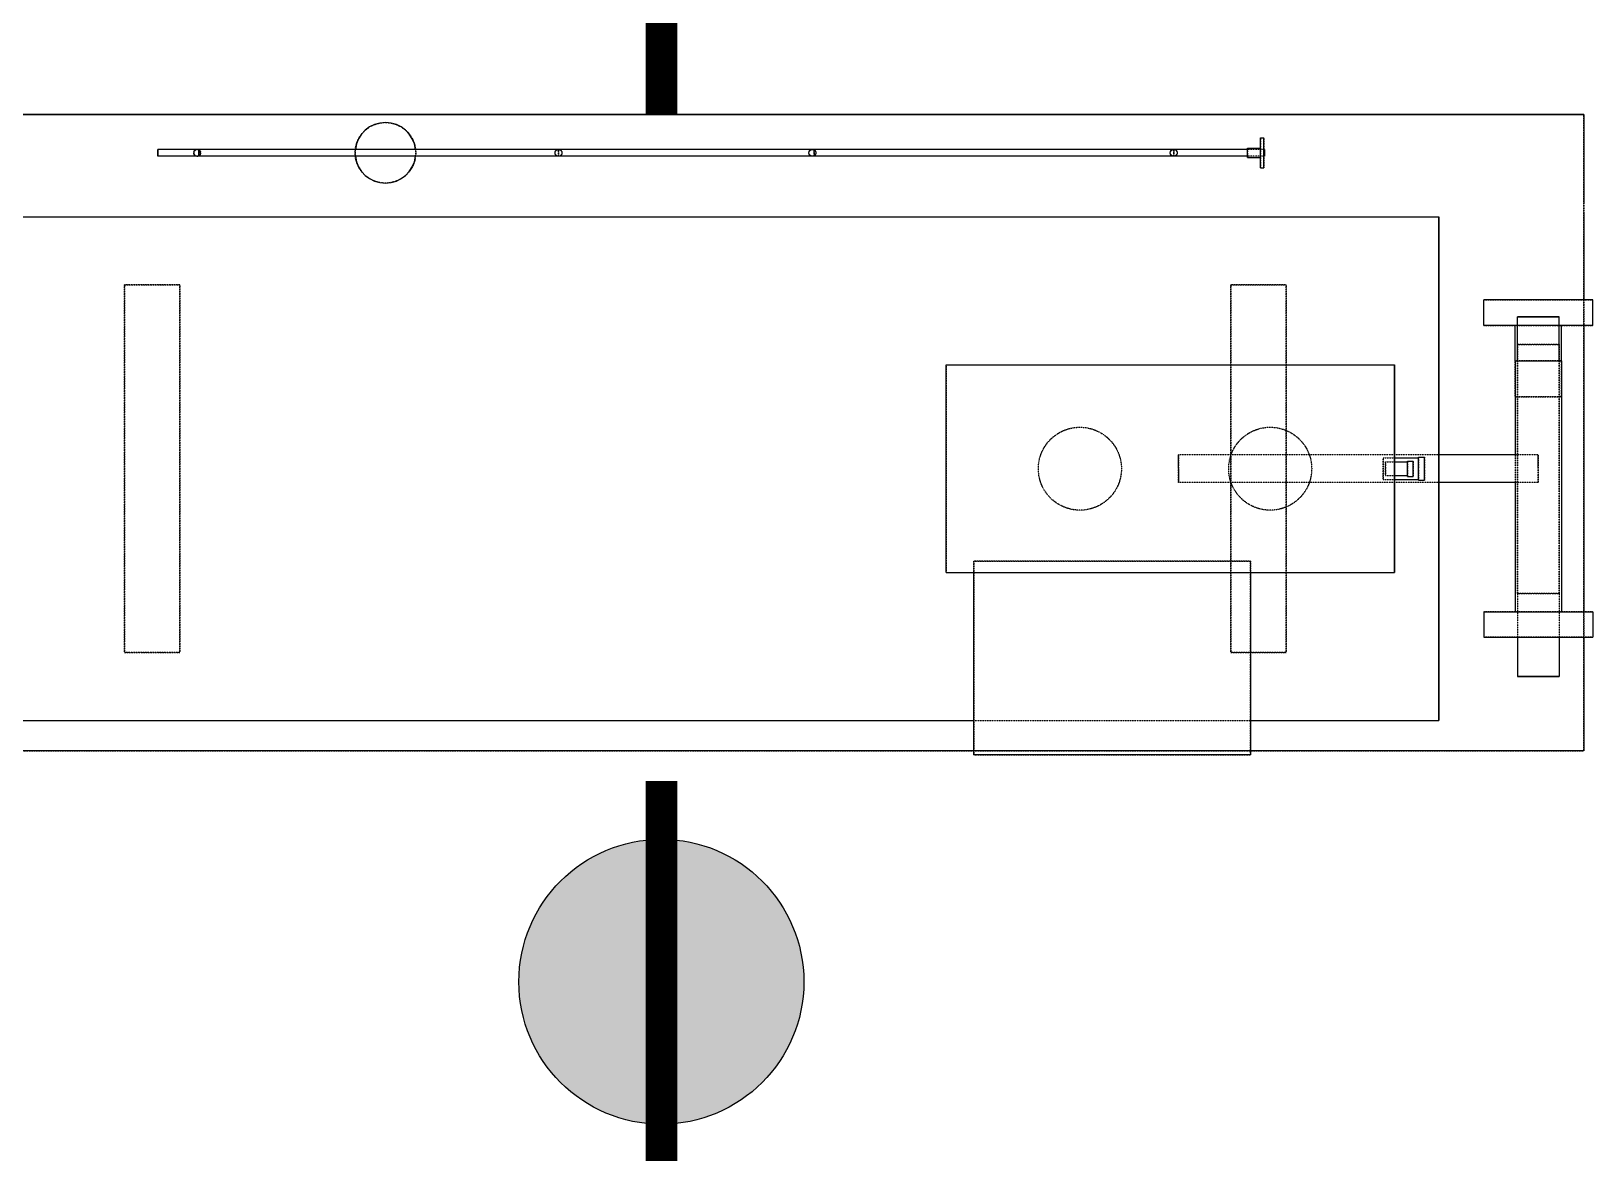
# Model space of a CAD drawing. Header units: inches. Extents: x 19 to 654008, y 34 to 210034.
# Drawn here: x 136510 to 141928, y 157089 to 160981 of the extents above; entities that cross this region are included whole.
import ezdxf

# ---------------------------------------------------------------- set-up
doc = ezdxf.new("R2010")
doc.units = ezdxf.units.IN
doc.header["$MEASUREMENT"] = 0
doc.linetypes.add('CABLEROUTEALL-EMBED 1_DWG$0$HIDDEN2', pattern=[0.1875, 0.125, -0.0625])
doc.layers.add('CABLEROUTEALL-EMBED 1_DWG$0$DwgTemplate', color=7, linetype='Continuous')
doc.layers.add('电气-接地设计-接地线', color=3, linetype='接地线')
doc.styles.add('EESLTYPE', font='TXT.shx')
doc.linetypes.add('接地线', pattern='A,500,["/",EESLTYPE,S=200,R=0,X=0,Y=-100],-200,60,-200', length=960)

# ---------------------------------------------------------------- blocks, each defined once
blk = doc.blocks.new('PTJD2')
at = {"linetype": 'Continuous'}
blk.add_hatch(color=0, dxfattribs=at).paths.add_polyline_path([(150, 0, 1), (-150, 0, 1)])
at = {"color": 0, "linetype": 'Continuous'}
blk.add_circle((0, 0), 150, dxfattribs=at)

msp = doc.modelspace()

# ---------------------------------------------------------------- linework, layer by layer
at = {"layer": 'CABLEROUTEALL-EMBED 1_DWG$0$DwgTemplate', "color": 252, "linetype": 'CABLEROUTEALL-EMBED 1_DWG$0$HIDDEN2'}
for p, q in [((141897.3, 160691.5), (135034, 160691.5)), ((141897.3, 160691.5), (135034, 160691.5)), ((141897.3, 158483.7), (141897.3, 160691.5)), ((141897.3, 158483.7), (141897.3, 160691.5)), ((140774.9, 160610.8), (140774.9, 160507.2)), ((140774.9, 160610.8), (140774.9, 160507.2)), ((140787.1, 160610.8), (140787.1, 160507.2)), ((140787.1, 160610.8), (140787.1, 160507.2)), ((136949, 160571), (136949, 160559)), ((136949, 160559), (136949, 160571)), ((136949, 160559), (136949, 160547)), ((136949, 160547), (136949, 160559)), ((137091.4, 160571), (137091.4, 160547)), ((137091.4, 160547), (137091.4, 160571)), ((138339.3, 160571), (137091.4, 160571)), ((138339.3, 160547), (137091.4, 160547)), ((138339.3, 160547), (138339.3, 160571)), ((138339.3, 160571), (138339.3, 160559)), ((138339.3, 160547), (138339.3, 160571)), ((138339.3, 160571), (138339.3, 160559)), ((138339.3, 160559), (138339.3, 160547)), ((138339.3, 160559), (138339.3, 160547)), ((139226, 160547), (139226, 160571)), ((139226, 160571), (139226, 160559)), ((139226, 160559), (139226, 160571)), ((139226, 160571), (139226, 160547)), ((140473.8, 160571), (139226, 160571)), ((139226, 160559), (139226, 160547)), ((139226, 160547), (139226, 160559)), ((140473.8, 160547), (139226, 160547)), ((140473.8, 160559), (140473.8, 160571)), ((140473.8, 160571), (140473.8, 160547)), ((140473.8, 160559), (140473.8, 160571)), ((140473.8, 160571), (140473.8, 160547)), ((140473.8, 160547), (140473.8, 160559)), ((140473.8, 160547), (140473.8, 160559)), ((140729.5, 160575), (140729.5, 160543)), ((140729.5, 160575), (140729.5, 160543)), ((140787.1, 160571), (140729.5, 160571)), ((140787.1, 160547), (140729.5, 160547)), ((140774.9, 160543), (140774.9, 160575)), ((140774.9, 160543), (140774.9, 160575)), ((140788.6, 160559), (140788.6, 160571)), ((140788.6, 160559), (140788.6, 160571)), ((140788.6, 160547), (140788.6, 160559)), ((140788.6, 160547), (140788.6, 160559)), ((141897.3, 160383.3), (141897.3, 160350.7)), ((141897.3, 160383.3), (141897.3, 160350.7)), ((141393.3, 158589.3), (141393.3, 160336.3)), ((141393.3, 160336.3), (141393.3, 158589.3)), ((136833.8, 160101.1), (136833.8, 158824.5)), ((136833.8, 160101.1), (136833.8, 158824.5)), ((137025.8, 160101.1), (136833.8, 160101.1)), ((137025.8, 160101.1), (136833.8, 160101.1)), ((136833.8, 160101.1), (137025.8, 160101.1)), ((136833.8, 160101.1), (137025.8, 160101.1)), ((136833.8, 158824.5), (136833.8, 160101.1)), ((136833.8, 158824.5), (136833.8, 160101.1)), ((137025.8, 160101.1), (137025.8, 158824.5)), ((137025.8, 160101.1), (137025.8, 158824.5)), ((137025.8, 158824.5), (137025.8, 160101.1)), ((137025.8, 158824.5), (137025.8, 160101.1)), ((140671.7, 160101.1), (140863.6, 160101.1)), ((140671.7, 160101.1), (140863.6, 160101.1)), ((140671.7, 158824.5), (140671.7, 160101.1)), ((140671.7, 158824.5), (140671.7, 160101.1)), ((140863.6, 160101.1), (140671.7, 160101.1)), ((140863.6, 160101.1), (140671.7, 160101.1)), ((140671.7, 160101.1), (140671.7, 158824.5)), ((140671.7, 160101.1), (140671.7, 158824.5)), ((140863.6, 158824.5), (140863.6, 160101.1)), ((140863.6, 158824.5), (140863.6, 160101.1)), ((140863.6, 160101.1), (140863.6, 158824.5)), ((140863.6, 160101.1), (140863.6, 158824.5)), ((141549.9, 160048.3), (141927.8, 160048.3)), ((141549.9, 160048.3), (141927.8, 160048.3)), ((141897.3, 160048.3), (141897.3, 159960)), ((141897.3, 160048.3), (141897.3, 159960)), ((141549.9, 159960), (141927.8, 159960)), ((141549.9, 159960), (141927.8, 159960)), ((141819.6, 159960), (141658.1, 159960)), ((141819.6, 159960), (141658.1, 159960)), ((141810.9, 159990.2), (141666.9, 159990.2)), ((141666.9, 159990.2), (141810.9, 159990.2)), ((141810.9, 159960), (141666.9, 159960)), ((141810.9, 159960), (141666.9, 159960)), ((141738.9, 159894.2), (141666.9, 159894.2)), ((141666.9, 159894.2), (141810.9, 159894.2)), ((141738.9, 159894.2), (141666.9, 159894.2)), ((141666.9, 159894.2), (141810.9, 159894.2)), ((141666.9, 159894.2), (141666.9, 159030.3)), ((141810.9, 159894.2), (141738.9, 159894.2)), ((141810.9, 159894.2), (141738.9, 159894.2)), ((141810.9, 159894.2), (141810.9, 159030.3)), ((141658.1, 159712.4), (141658.1, 159837.6)), ((141819.6, 159837.6), (141658.1, 159837.6)), ((141819.6, 159837.6), (141658.1, 159837.6)), ((141658.1, 159712.4), (141658.1, 159837.6)), ((141666.9, 159030.3), (141666.9, 159837.6)), ((141810.9, 159030.3), (141810.9, 159837.6)), ((141819.6, 159712.4), (141819.6, 159837.6)), ((141819.6, 159712.4), (141819.6, 159837.6)), ((139684.7, 159822.8), (139684.7, 159102.8)), ((139684.7, 159822.8), (139684.7, 159102.8)), ((141239.7, 159102.8), (141239.7, 159822.8)), ((141239.7, 159822.8), (141239.7, 159102.8)), ((141658.1, 159712.4), (141819.6, 159712.4)), ((141819.6, 159712.4), (141658.1, 159712.4)), ((141658.1, 159712.4), (141819.6, 159712.4)), ((141819.6, 159712.4), (141658.1, 159712.4)), ((140491, 159414.8), (140491, 159510.8)), ((140491, 159414.8), (140491, 159510.8)), ((140491, 159414.8), (140491, 159510.8)), ((140491, 159510.8), (140491, 159462.8)), ((140491, 159462.8), (140491, 159510.8)), ((140491, 159510.8), (140491, 159414.8)), ((141393.3, 159510.8), (140491, 159510.8)), ((141738.9, 159510.8), (140491, 159510.8)), ((141658.1, 159510.8), (141658.1, 159414.8)), ((141658.1, 159510.8), (141658.1, 159414.8)), ((141738.9, 159510.8), (141658.1, 159510.8)), ((141738.9, 159414.8), (141738.9, 159510.8)), ((141738.9, 159414.8), (141738.9, 159510.8)), ((141738.9, 159462.8), (141738.9, 159510.8)), ((141738.9, 159510.8), (141738.9, 159414.8)), ((141738.9, 159462.8), (141738.9, 159510.8)), ((141738.9, 159510.8), (141738.9, 159414.8)), ((140491, 159462.8), (140491, 159414.8)), ((140491, 159414.8), (140491, 159462.8)), ((141200.4, 159425.5), (141200.4, 159500.1)), ((141200.4, 159500.1), (141200.4, 159462.8)), ((141200.4, 159500.1), (141239.7, 159500.1)), ((141200.4, 159425.5), (141200.4, 159500.1)), ((141200.4, 159500.1), (141200.4, 159462.8)), ((141200.4, 159500.1), (141239.7, 159500.1)), ((141200.4, 159462.8), (141200.4, 159425.5)), ((141200.4, 159462.8), (141200.4, 159425.5)), ((141208.5, 159439.2), (141208.5, 159486.5)), ((141208.5, 159486.5), (141208.5, 159462.8)), ((141208.5, 159486.5), (141239.7, 159486.5)), ((141208.5, 159439.2), (141208.5, 159486.5)), ((141208.5, 159486.5), (141208.5, 159462.8)), ((141208.5, 159486.5), (141239.7, 159486.5)), ((141208.5, 159462.8), (141208.5, 159439.2)), ((141208.5, 159462.8), (141208.5, 159439.2)), ((141284.7, 159489.5), (141284.7, 159462.8)), ((141284.7, 159489.5), (141284.7, 159462.8)), ((141284.7, 159439.2), (141284.7, 159486.5)), ((141284.7, 159439.2), (141284.7, 159486.5)), ((141284.7, 159462.8), (141284.7, 159436.1)), ((141284.7, 159462.8), (141284.7, 159436.1)), ((141304.5, 159489.5), (141304.5, 159462.8)), ((141304.5, 159489.5), (141304.5, 159462.8)), ((141304.5, 159462.8), (141304.5, 159436.1)), ((141304.5, 159462.8), (141304.5, 159436.1)), ((141323.1, 159503.2), (141323.1, 159462.8)), ((141323.1, 159503.2), (141323.1, 159462.8)), ((141323.1, 159425.5), (141323.1, 159500.1)), ((141323.1, 159425.5), (141323.1, 159500.1)), ((141323.1, 159462.8), (141323.1, 159422.5)), ((141323.1, 159462.8), (141323.1, 159422.5)), ((141344.4, 159503.2), (141344.4, 159462.8)), ((141344.4, 159503.2), (141344.4, 159462.8)), ((141344.4, 159462.8), (141344.4, 159422.5)), ((141344.4, 159462.8), (141344.4, 159422.5)), ((141738.9, 159414.8), (141738.9, 159462.8)), ((141738.9, 159414.8), (141738.9, 159462.8)), ((141393.3, 159414.8), (140491, 159414.8)), ((141738.9, 159414.8), (140491, 159414.8)), ((141200.4, 159425.5), (141239.7, 159425.5)), ((141200.4, 159425.5), (141239.7, 159425.5)), ((141208.5, 159439.2), (141239.7, 159439.2)), ((141208.5, 159439.2), (141239.7, 159439.2)), ((141738.9, 159414.8), (141658.1, 159414.8)), ((139780.6, 159102.8), (139780.6, 159142.1)), ((139780.6, 159102.8), (139780.6, 159142.1)), ((139780.6, 159142.1), (139780.6, 158470.2)), ((139780.6, 159142.1), (139780.6, 158470.2)), ((139780.6, 159142.1), (140740.5, 159142.1)), ((140740.5, 159142.1), (139780.6, 159142.1)), ((140740.5, 159142.1), (139780.6, 159142.1)), ((140740.5, 159142.1), (139780.6, 159142.1)), ((140740.5, 159142.1), (140740.5, 159102.8)), ((140740.5, 159142.1), (140740.5, 159102.8)), ((140740.5, 158470.2), (140740.5, 159142.1)), ((140740.5, 158470.2), (140740.5, 159142.1)), ((141738.9, 159030.3), (141666.9, 159030.3)), ((141666.9, 159030.3), (141810.9, 159030.3)), ((141738.9, 159030.3), (141666.9, 159030.3)), ((141666.9, 159030.3), (141810.9, 159030.3)), ((141666.9, 159030.3), (141666.9, 158877.7)), ((141810.9, 159030.3), (141738.9, 159030.3)), ((141810.9, 159030.3), (141738.9, 159030.3)), ((141810.9, 159030.3), (141810.9, 158877.7)), ((141927.8, 158966.1), (141549.9, 158966.1)), ((141927.8, 158966.1), (141549.9, 158966.1)), ((141658.1, 158966.1), (141819.6, 158966.1)), ((141658.1, 158966.1), (141819.6, 158966.1)), ((141897.3, 158966.1), (141897.3, 158877.7)), ((141897.3, 158966.1), (141897.3, 158877.7)), ((141927.8, 158877.7), (141549.9, 158877.7)), ((141927.8, 158877.7), (141549.9, 158877.7)), ((136833.8, 158824.5), (137025.8, 158824.5)), ((136833.8, 158824.5), (137025.8, 158824.5)), ((137025.8, 158824.5), (136833.8, 158824.5)), ((137025.8, 158824.5), (136833.8, 158824.5)), ((140671.7, 158824.5), (140863.6, 158824.5)), ((140671.7, 158824.5), (140863.6, 158824.5)), ((140863.6, 158824.5), (140671.7, 158824.5)), ((140863.6, 158824.5), (140671.7, 158824.5)), ((141666.9, 158742.3), (141738.9, 158742.3)), ((141738.9, 158742.3), (141666.9, 158742.3)), ((141738.9, 158742.3), (141810.9, 158742.3)), ((141810.9, 158742.3), (141738.9, 158742.3)), ((139780.6, 158589.3), (140740.5, 158589.3)), ((135034, 158483.7), (141897.3, 158483.7)), ((141897.3, 158483.7), (135034, 158483.7)), ((140740.5, 158483.7), (139780.6, 158483.7)), ((140740.5, 158483.7), (139780.6, 158483.7)), ((139780.6, 158470.2), (140740.5, 158470.2)), ((140740.5, 158470.2), (139780.6, 158470.2))]:
    msp.add_line(p, q, dxfattribs=at)
at = {"layer": 'CABLEROUTEALL-EMBED 1_DWG$0$DwgTemplate', "color": 252, "linetype": 'Continuous'}
for p, q in [((135034, 160691.5), (141897.3, 160691.5)), ((141897.3, 160691.5), (135034, 160691.5)), ((141897.3, 160691.5), (141897.3, 160383.3)), ((141897.3, 160691.5), (141897.3, 160383.3)), ((140774.9, 160507.2), (140774.9, 160610.8)), ((140774.9, 160610.8), (140787.1, 160610.8)), ((140774.9, 160507.2), (140774.9, 160610.8)), ((140774.9, 160610.8), (140787.1, 160610.8)), ((140787.1, 160507.2), (140787.1, 160610.8)), ((140787.1, 160507.2), (140787.1, 160610.8)), ((136949, 160547), (136949, 160571)), ((136949, 160571), (136949, 160547)), ((137091.4, 160571), (136949, 160571)), ((137091.4, 160547), (136949, 160547)), ((137091.4, 160559), (137091.4, 160571)), ((137091.4, 160571), (137091.4, 160559)), ((138339.3, 160571), (137091.4, 160571)), ((137091.4, 160547), (137091.4, 160559)), ((137091.4, 160559), (137091.4, 160547)), ((138339.3, 160547), (137091.4, 160547)), ((140729.5, 160571), (138339.3, 160571)), ((140729.5, 160547), (138339.3, 160547)), ((140729.5, 160543), (140729.5, 160575)), ((140729.5, 160575), (140774.9, 160575)), ((140729.5, 160543), (140729.5, 160575)), ((140729.5, 160575), (140774.9, 160575)), ((140729.5, 160543), (140774.9, 160543)), ((140729.5, 160543), (140774.9, 160543)), ((140788.6, 160571), (140787.1, 160571)), ((140788.6, 160547), (140787.1, 160547)), ((140788.6, 160571), (140788.6, 160547)), ((140788.6, 160571), (140788.6, 160547)), ((140774.9, 160507.2), (140787.1, 160507.2)), ((140774.9, 160507.2), (140787.1, 160507.2)), ((136305.9, 160336.3), (141393.3, 160336.3)), ((141393.3, 160336.3), (141393.3, 158589.3)), ((141393.3, 158589.3), (141393.3, 160336.3)), ((141897.3, 160350.7), (141897.3, 160048.3)), ((141897.3, 160350.7), (141897.3, 160048.3)), ((141927.8, 160048.3), (141549.9, 160048.3)), ((141549.9, 159960), (141549.9, 160048.3)), ((141927.8, 160048.3), (141549.9, 160048.3)), ((141549.9, 159960), (141549.9, 160048.3)), ((141927.8, 159960), (141927.8, 160048.3)), ((141927.8, 159960), (141927.8, 160048.3)), ((141666.9, 159960), (141549.9, 159960)), ((141666.9, 159960), (141549.9, 159960)), ((141658.1, 159837.6), (141658.1, 159960)), ((141658.1, 159837.6), (141658.1, 159960)), ((141666.9, 159990.2), (141738.9, 159990.2)), ((141738.9, 159990.2), (141666.9, 159990.2)), ((141666.9, 159837.6), (141666.9, 159990.2)), ((141738.9, 159990.2), (141810.9, 159990.2)), ((141810.9, 159990.2), (141738.9, 159990.2)), ((141810.9, 159837.6), (141810.9, 159990.2)), ((141927.8, 159960), (141810.9, 159960)), ((141927.8, 159960), (141810.9, 159960)), ((141819.6, 159837.6), (141819.6, 159960)), ((141819.6, 159837.6), (141819.6, 159960)), ((141897.3, 159960), (141897.3, 158966.1)), ((141897.3, 159960), (141897.3, 158966.1)), ((141658.1, 159837.6), (141819.6, 159837.6)), ((141658.1, 159837.6), (141658.1, 159510.8)), ((141658.1, 159837.6), (141819.6, 159837.6)), ((141658.1, 159837.6), (141658.1, 159510.8)), ((141819.6, 159837.6), (141819.6, 158966.1)), ((141819.6, 159837.6), (141819.6, 158966.1)), ((139684.7, 159102.8), (139684.7, 159822.8)), ((139684.7, 159102.8), (139684.7, 159822.8)), ((139684.7, 159822.8), (141239.7, 159822.8)), ((141239.7, 159822.8), (141239.7, 159102.8)), ((141239.7, 159102.8), (141239.7, 159822.8)), ((141658.1, 159510.8), (141393.3, 159510.8)), ((141239.7, 159500.1), (141323.1, 159500.1)), ((141239.7, 159500.1), (141323.1, 159500.1)), ((141239.7, 159486.5), (141284.7, 159486.5)), ((141239.7, 159486.5), (141284.7, 159486.5)), ((141284.7, 159436.1), (141284.7, 159489.5)), ((141284.7, 159489.5), (141304.5, 159489.5)), ((141284.7, 159436.1), (141284.7, 159489.5)), ((141284.7, 159489.5), (141304.5, 159489.5)), ((141304.5, 159436.1), (141304.5, 159489.5)), ((141304.5, 159436.1), (141304.5, 159489.5)), ((141323.1, 159422.5), (141323.1, 159503.2)), ((141323.1, 159503.2), (141344.4, 159503.2)), ((141323.1, 159422.5), (141323.1, 159503.2)), ((141323.1, 159503.2), (141344.4, 159503.2)), ((141344.4, 159422.5), (141344.4, 159503.2)), ((141344.4, 159422.5), (141344.4, 159503.2)), ((141239.7, 159439.2), (141284.7, 159439.2)), ((141239.7, 159439.2), (141284.7, 159439.2)), ((141239.7, 159425.5), (141323.1, 159425.5)), ((141239.7, 159425.5), (141323.1, 159425.5)), ((141284.7, 159436.1), (141304.5, 159436.1)), ((141284.7, 159436.1), (141304.5, 159436.1)), ((141323.1, 159422.5), (141344.4, 159422.5)), ((141323.1, 159422.5), (141344.4, 159422.5)), ((141658.1, 159414.8), (141393.3, 159414.8)), ((141658.1, 159414.8), (141658.1, 158966.1)), ((141658.1, 159414.8), (141658.1, 158966.1)), ((139684.7, 159102.8), (141239.7, 159102.8)), ((139780.6, 158470.2), (139780.6, 159102.8)), ((139780.6, 158470.2), (139780.6, 159102.8)), ((140740.5, 159102.8), (140740.5, 158470.2)), ((140740.5, 159102.8), (140740.5, 158470.2)), ((141549.9, 158966.1), (141927.8, 158966.1)), ((141549.9, 158966.1), (141549.9, 158877.7)), ((141549.9, 158966.1), (141927.8, 158966.1)), ((141549.9, 158966.1), (141549.9, 158877.7)), ((141927.8, 158966.1), (141927.8, 158877.7)), ((141927.8, 158966.1), (141927.8, 158877.7)), ((141549.9, 158877.7), (141927.8, 158877.7)), ((141549.9, 158877.7), (141927.8, 158877.7)), ((141666.9, 158877.7), (141666.9, 158742.3)), ((141810.9, 158877.7), (141810.9, 158742.3)), ((141897.3, 158877.7), (141897.3, 158483.7)), ((141897.3, 158877.7), (141897.3, 158483.7)), ((141810.9, 158742.3), (141666.9, 158742.3)), ((141666.9, 158742.3), (141810.9, 158742.3)), ((136305.9, 158589.3), (139780.6, 158589.3)), ((140740.5, 158589.3), (141393.3, 158589.3)), ((139780.6, 158483.7), (135034, 158483.7)), ((139780.6, 158483.7), (135034, 158483.7)), ((141897.3, 158483.7), (140740.5, 158483.7)), ((141897.3, 158483.7), (140740.5, 158483.7)), ((140740.5, 158470.2), (139780.6, 158470.2)), ((140740.5, 158470.2), (139780.6, 158470.2))]:
    msp.add_line(p, q, dxfattribs=at)
at = {"layer": 'CABLEROUTEALL-EMBED 1_DWG$0$DwgTemplate', "color": 252, "linetype": 'CABLEROUTEALL-EMBED 1_DWG$0$HIDDEN2'}
for centre, radius in [((137738.8, 160559), 105.1), ((137738.8, 160559), 105.1), ((137085.6, 160559), 12), ((137085.6, 160559), 12), ((138339.3, 160559), 12), ((138339.3, 160559), 12), ((139220.2, 160559), 12), ((139220.2, 160559), 12), ((140473.8, 160559), 12), ((140473.8, 160559), 12), ((140148.4, 159462.8), 144), ((140148.4, 159462.8), 144), ((140148.4, 159462.8), 144), ((140148.4, 159462.8), 144), ((140808.6, 159462.8), 144), ((140808.6, 159462.8), 144), ((140808.6, 159462.8), 144), ((140808.6, 159462.8), 144)]:
    msp.add_circle(centre, radius, dxfattribs=at)
at = {"layer": 'CABLEROUTEALL-EMBED 1_DWG$0$DwgTemplate', "color": 252, "linetype": 'Continuous'}
for centre in [(138339.3, 160559), (138339.3, 160559), (139220.2, 160559), (139220.2, 160559), (140473.8, 160559), (140473.8, 160559)]:
    msp.add_circle(centre, 12, dxfattribs=at)
for centre, radius, start, end in [((137738.8, 160559), 105.1, 6.5549, 173.4451), ((137738.8, 160559), 105.1, 6.5549, 173.4451), ((137085.6, 160559), 12, 90, 298.9356), ((137085.6, 160559), 12, 90, 298.9356), ((137085.6, 160559), 12, 61.0644, 90), ((137085.6, 160559), 12, 61.0644, 90), ((137738.8, 160559), 105.1, 186.5549, 270), ((137738.8, 160559), 105.1, 186.5549, 270), ((137738.8, 160559), 105.1, 270, 353.4451), ((137738.8, 160559), 105.1, 270, 353.4451)]:
    msp.add_arc(centre, radius, start, end, dxfattribs=at)
at = {"layer": 'CABLEROUTEALL-EMBED 1_DWG$0$DwgTemplate', "color": 252, "linetype": 'CABLEROUTEALL-EMBED 1_DWG$0$HIDDEN2'}
for centre, radius, start, end in [((137085.6, 160559), 12, 298.9356, 61.0644), ((137085.6, 160559), 12, 298.9356, 61.0644), ((137738.8, 160559), 105.1, 173.4451, 186.5549), ((137738.8, 160559), 105.1, 173.4451, 186.5549), ((137738.8, 160559), 105.1, 353.4451, 6.5549), ((137738.8, 160559), 105.1, 353.4451, 6.5549)]:
    msp.add_arc(centre, radius, start, end, dxfattribs=at)
at = {"layer": '电气-接地设计-接地线', "color": 1, "linetype": '接地线', "ltscale": 0.005, "const_width": 109.9}
for points in [[(138696.2, 162098.1), (138696.2, 160691.5)], [(138696.2, 158379.1), (138696.2, 156985.5)]]:
    msp.add_lwpolyline(points, dxfattribs=at)

# ---------------------------------------------------------------- block references
at = {"layer": '电气-接地设计-接地线', "color": 1, "xscale": 3.296075851523359, "yscale": 3.296075851523359, "zscale": 1.098691950507786, "rotation": 89.99999999999999}
msp.add_blockref('PTJD2', (138696.2, 157682.3), dxfattribs=at)

doc.saveas('drawing.dxf')
